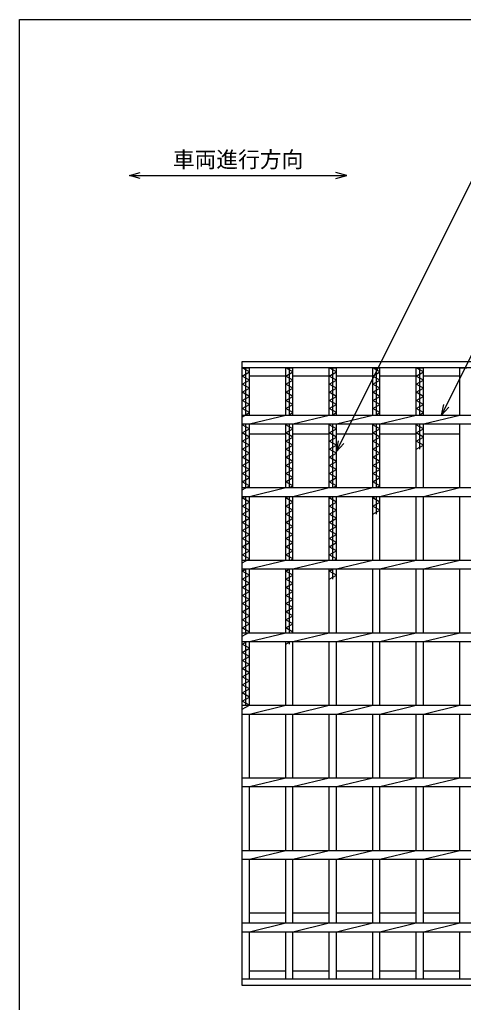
# Model space of a CAD drawing. Units: millimetres, scale not verified. Extents: x -910 to 866, y -641 to 527.
# Drawn here: x -864 to -558, y -150 to 527 of the extents above; entities that cross this region are included whole.
import ezdxf
from ezdxf.enums import TextEntityAlignment as Align

# ---------------------------------------------------------------- set-up
doc = ezdxf.new("R2010")
doc.units = ezdxf.units.MM
doc.header["$LTSCALE"] = 5
for name, color, linetype, lineweight in [('0_2', 150, 'Continuous', 25), ('16', 3, 'Continuous', 25), ('22', 4, 'Continuous', 25)]:
    doc.layers.add(name, color=color, linetype=linetype, lineweight=lineweight)
doc.styles.add('ベクトル', font='')
doc.styles.get('ベクトル').set_extended_font_data('ベクトル')

msp = doc.modelspace()

# ---------------------------------------------------------------- linework, layer by layer
at = {"layer": '0_2'}
for p, q in [((-864.5, -573.25), (-864.5, 526.75)), ((-864.5, 526.75), (865.5, 526.75))]:
    msp.add_line(p, q, dxfattribs=at)
at = {"layer": '0_2', "color": 4}
for p, q in [((-788.849, 419.359), (-781.349, 421.359)), ((-638.849, 419.359), (-646.349, 421.359)), ((-781.349, 417.359), (-788.849, 419.359)), ((-788.849, 419.359), (-638.849, 419.359)), ((-646.349, 417.359), (-638.849, 419.359))]:
    msp.add_line(p, q, dxfattribs=at)
at = {"layer": '16'}
for p, q in [((-711, 291.25), (-211, 291.25)), ((-711, 286.75), (-711, 291.25)), ((-211, 286.75), (-711, 286.75)), ((-711, -134.25), (-711, 286.75)), ((-711, 286.75), (-706, 286.75)), ((-706, 283.95), (-711, 286.75)), ((-708.5, 254.25), (-708.5, 286.75)), ((-706, 254.25), (-706, 286.75)), ((-681, 254.25), (-681, 286.75)), ((-681, 286.75), (-676, 286.75)), ((-676, 283.95), (-681, 286.75)), ((-678.5, 254.25), (-678.5, 286.75)), ((-676, 254.25), (-676, 286.75)), ((-651, 254.25), (-651, 286.75)), ((-651, 286.75), (-646, 286.75)), ((-646, 283.95), (-651, 286.75)), ((-648.5, 254.25), (-648.5, 286.75)), ((-646, 254.25), (-646, 286.75)), ((-621, 254.25), (-621, 286.75)), ((-621, 286.75), (-616, 286.75)), ((-616, 283.95), (-621, 286.75)), ((-618.5, 254.25), (-618.5, 286.75)), ((-616, 254.25), (-616, 286.75)), ((-591, 254.25), (-591, 286.75)), ((-591, 286.75), (-586, 286.75)), ((-586, 283.95), (-591, 286.75)), ((-588.5, 254.25), (-588.5, 286.75)), ((-586, 254.25), (-586, 286.75)), ((-561, 254.25), (-561, 286.75)), ((-561, 286.75), (-556, 286.75)), ((-711, 281.15), (-706, 283.95)), ((-706, 278.35), (-711, 281.15)), ((-711, 275.55), (-706, 278.35)), ((-706, 281.25), (-681, 281.25)), ((-681, 281.15), (-676, 283.95)), ((-676, 278.35), (-681, 281.15)), ((-681, 275.55), (-676, 278.35)), ((-676, 281.25), (-651, 281.25)), ((-651, 281.15), (-646, 283.95)), ((-646, 278.35), (-651, 281.15)), ((-651, 275.55), (-646, 278.35)), ((-646, 281.25), (-621, 281.25)), ((-621, 281.15), (-616, 283.95)), ((-616, 278.35), (-621, 281.15)), ((-621, 275.55), (-616, 278.35)), ((-616, 281.25), (-591, 281.25)), ((-591, 281.15), (-586, 283.95)), ((-586, 278.35), (-591, 281.15)), ((-591, 275.55), (-586, 278.35)), ((-586, 281.25), (-561, 281.25)), ((-706, 272.75), (-711, 275.55)), ((-711, 269.95), (-706, 272.75)), ((-676, 272.75), (-681, 275.55)), ((-681, 269.95), (-676, 272.75)), ((-646, 272.75), (-651, 275.55)), ((-651, 269.95), (-646, 272.75)), ((-616, 272.75), (-621, 275.55)), ((-621, 269.95), (-616, 272.75)), ((-586, 272.75), (-591, 275.55)), ((-591, 269.95), (-586, 272.75)), ((-706, 267.15), (-711, 269.95)), ((-711, 264.35), (-706, 267.15)), ((-706, 261.55), (-711, 264.35)), ((-676, 267.15), (-681, 269.95)), ((-681, 264.35), (-676, 267.15)), ((-676, 261.55), (-681, 264.35)), ((-646, 267.15), (-651, 269.95)), ((-651, 264.35), (-646, 267.15)), ((-646, 261.55), (-651, 264.35)), ((-616, 267.15), (-621, 269.95)), ((-621, 264.35), (-616, 267.15)), ((-616, 261.55), (-621, 264.35)), ((-586, 267.15), (-591, 269.95)), ((-591, 264.35), (-586, 267.15)), ((-586, 261.55), (-591, 264.35)), ((-711, 258.75), (-706, 261.55)), ((-706, 255.95), (-711, 258.75)), ((-681, 258.75), (-676, 261.55)), ((-676, 255.95), (-681, 258.75)), ((-651, 258.75), (-646, 261.55)), ((-646, 255.95), (-651, 258.75)), ((-621, 258.75), (-616, 261.55)), ((-616, 255.95), (-621, 258.75)), ((-591, 258.75), (-586, 261.55)), ((-586, 255.95), (-591, 258.75)), ((-711, 253.15), (-706, 255.95)), ((-711, 254.25), (-211, 254.25)), ((-711, 248.25), (-711, 254.25)), ((-706, 248.25), (-681, 254.25)), ((-679.036, 254.25), (-676, 255.95)), ((-676, 248.25), (-651, 254.25)), ((-649.036, 254.25), (-646, 255.95)), ((-646, 248.25), (-621, 254.25)), ((-619.036, 254.25), (-616, 255.95)), ((-616, 248.25), (-591, 254.25)), ((-589.036, 254.25), (-586, 255.95)), ((-586, 248.25), (-561, 254.25)), ((-711, 248.25), (-211, 248.25)), ((-711, 247.55), (-709.75, 248.25)), ((-706, 244.75), (-711, 247.55)), ((-711, 241.95), (-706, 244.75)), ((-708.5, 204.25), (-708.5, 248.25)), ((-706, 204.25), (-706, 248.25)), ((-681, 204.25), (-681, 248.25)), ((-681, 247.55), (-679.75, 248.25)), ((-676, 244.75), (-681, 247.55)), ((-681, 241.95), (-676, 244.75)), ((-678.5, 204.25), (-678.5, 248.25)), ((-676, 204.25), (-676, 248.25)), ((-651, 204.25), (-651, 248.25)), ((-651, 247.55), (-649.75, 248.25)), ((-646, 244.75), (-651, 247.55)), ((-651, 241.95), (-646, 244.75)), ((-648.5, 204.25), (-648.5, 248.25)), ((-646, 204.25), (-646, 248.25)), ((-621, 204.25), (-621, 248.25)), ((-621, 247.55), (-619.75, 248.25)), ((-616, 244.75), (-621, 247.55)), ((-621, 241.95), (-616, 244.75)), ((-618.5, 204.25), (-618.5, 248.25)), ((-616, 204.25), (-616, 248.25)), ((-591, 204.25), (-591, 248.25)), ((-591, 247.55), (-589.75, 248.25)), ((-586, 244.75), (-591, 247.55)), ((-591, 241.95), (-586, 244.75)), ((-588.5, 230.75), (-588.5, 248.25)), ((-586, 204.25), (-586, 248.25)), ((-561, 204.25), (-561, 248.25)), ((-706, 239.15), (-711, 241.95)), ((-711, 236.35), (-706, 239.15)), ((-706, 241.25), (-681, 241.25)), ((-676, 239.15), (-681, 241.95)), ((-681, 236.35), (-676, 239.15)), ((-676, 241.25), (-651, 241.25)), ((-646, 239.15), (-651, 241.95)), ((-651, 236.35), (-646, 239.15)), ((-646, 241.25), (-621, 241.25)), ((-616, 239.15), (-621, 241.95)), ((-621, 236.35), (-616, 239.15)), ((-616, 241.25), (-591, 241.25)), ((-586, 239.15), (-591, 241.95)), ((-591, 236.35), (-586, 239.15)), ((-586, 241.25), (-561, 241.25)), ((-706, 233.55), (-711, 236.35)), ((-711, 230.75), (-706, 233.55)), ((-706, 227.95), (-711, 230.75)), ((-676, 233.55), (-681, 236.35)), ((-681, 230.75), (-676, 233.55)), ((-676, 227.95), (-681, 230.75)), ((-646, 233.55), (-651, 236.35)), ((-651, 230.75), (-646, 233.55)), ((-646, 227.95), (-651, 230.75)), ((-616, 233.55), (-621, 236.35)), ((-621, 230.75), (-616, 233.55)), ((-616, 227.95), (-621, 230.75)), ((-586, 233.55), (-591, 236.35)), ((-591, 230.75), (-586, 233.55)), ((-711, 225.15), (-706, 227.95)), ((-706, 222.35), (-711, 225.15)), ((-681, 225.15), (-676, 227.95)), ((-676, 222.35), (-681, 225.15)), ((-651, 225.15), (-646, 227.95)), ((-646, 222.35), (-651, 225.15)), ((-621, 225.15), (-616, 227.95)), ((-616, 222.35), (-621, 225.15)), ((-711, 219.55), (-706, 222.35)), ((-706, 216.75), (-711, 219.55)), ((-711, 213.95), (-706, 216.75)), ((-681, 219.55), (-676, 222.35)), ((-676, 216.75), (-681, 219.55)), ((-681, 213.95), (-676, 216.75)), ((-651, 219.55), (-646, 222.35)), ((-646, 216.75), (-651, 219.55)), ((-651, 213.95), (-646, 216.75)), ((-621, 219.55), (-616, 222.35)), ((-616, 216.75), (-621, 219.55)), ((-621, 213.95), (-616, 216.75)), ((-706, 211.15), (-711, 213.95)), ((-711, 208.35), (-706, 211.15)), ((-676, 211.15), (-681, 213.95)), ((-681, 208.35), (-676, 211.15)), ((-646, 211.15), (-651, 213.95)), ((-651, 208.35), (-646, 211.15)), ((-616, 211.15), (-621, 213.95)), ((-621, 208.35), (-616, 211.15)), ((-706, 205.55), (-711, 208.35)), ((-711, 202.75), (-706, 205.55)), ((-711, 204.25), (-211, 204.25)), ((-711, 198.25), (-711, 204.25)), ((-706, 198.25), (-681, 204.25)), ((-676, 205.55), (-681, 208.35)), ((-678.321, 204.25), (-676, 205.55)), ((-676, 198.25), (-651, 204.25)), ((-646, 205.55), (-651, 208.35)), ((-648.321, 204.25), (-646, 205.55)), ((-646, 198.25), (-621, 204.25)), ((-616, 205.55), (-621, 208.35)), ((-618.321, 204.25), (-616, 205.55)), ((-616, 198.25), (-591, 204.25)), ((-586, 198.25), (-561, 204.25)), ((-711, 198.25), (-211, 198.25)), ((-711, 197.15), (-709.036, 198.25)), ((-706, 194.35), (-711, 197.15)), ((-708.5, 154.25), (-708.5, 198.25)), ((-706, 154.25), (-706, 198.25)), ((-681, 154.25), (-681, 198.25)), ((-681, 197.15), (-679.036, 198.25)), ((-676, 194.35), (-681, 197.15)), ((-678.5, 154.25), (-678.5, 198.25)), ((-676, 154.25), (-676, 198.25)), ((-651, 154.25), (-651, 198.25)), ((-651, 197.15), (-649.036, 198.25)), ((-646, 194.35), (-651, 197.15)), ((-648.5, 154.25), (-648.5, 198.25)), ((-646, 154.25), (-646, 198.25)), ((-621, 154.25), (-621, 198.25)), ((-621, 197.15), (-619.036, 198.25)), ((-616, 194.35), (-621, 197.15)), ((-618.5, 185.95), (-618.5, 198.25)), ((-616, 154.25), (-616, 198.25)), ((-591, 154.25), (-591, 198.25)), ((-586, 154.25), (-586, 198.25)), ((-561, 154.25), (-561, 198.25)), ((-711, 191.55), (-706, 194.35)), ((-706, 188.75), (-711, 191.55)), ((-681, 191.55), (-676, 194.35)), ((-676, 188.75), (-681, 191.55)), ((-651, 191.55), (-646, 194.35)), ((-646, 188.75), (-651, 191.55)), ((-621, 191.55), (-616, 194.35)), ((-616, 188.75), (-621, 191.55)), ((-711, 185.95), (-706, 188.75)), ((-706, 183.15), (-711, 185.95)), ((-711, 180.35), (-706, 183.15)), ((-681, 185.95), (-676, 188.75)), ((-676, 183.15), (-681, 185.95)), ((-681, 180.35), (-676, 183.15)), ((-651, 185.95), (-646, 188.75)), ((-646, 183.15), (-651, 185.95)), ((-651, 180.35), (-646, 183.15)), ((-621, 185.95), (-616, 188.75)), ((-706, 177.55), (-711, 180.35)), ((-711, 174.75), (-706, 177.55)), ((-676, 177.55), (-681, 180.35)), ((-681, 174.75), (-676, 177.55)), ((-646, 177.55), (-651, 180.35)), ((-651, 174.75), (-646, 177.55)), ((-706, 171.95), (-711, 174.75)), ((-711, 169.15), (-706, 171.95)), ((-676, 171.95), (-681, 174.75)), ((-681, 169.15), (-676, 171.95)), ((-646, 171.95), (-651, 174.75)), ((-651, 169.15), (-646, 171.95)), ((-706, 166.35), (-711, 169.15)), ((-711, 163.55), (-706, 166.35)), ((-706, 160.75), (-711, 163.55)), ((-676, 166.35), (-681, 169.15)), ((-681, 163.55), (-676, 166.35)), ((-676, 160.75), (-681, 163.55)), ((-646, 166.35), (-651, 169.15)), ((-651, 163.55), (-646, 166.35)), ((-646, 160.75), (-651, 163.55)), ((-711, 157.95), (-706, 160.75)), ((-706, 155.15), (-711, 157.95)), ((-681, 157.95), (-676, 160.75)), ((-676, 155.15), (-681, 157.95)), ((-651, 157.95), (-646, 160.75)), ((-646, 155.15), (-651, 157.95)), ((-711, 152.35), (-706, 155.15)), ((-711, 154.25), (-211, 154.25)), ((-711, 148.25), (-711, 154.25)), ((-706, 148.25), (-681, 154.25)), ((-677.607, 154.25), (-676, 155.15)), ((-676, 148.25), (-651, 154.25)), ((-647.607, 154.25), (-646, 155.15)), ((-646, 148.25), (-621, 154.25)), ((-616, 148.25), (-591, 154.25)), ((-586, 148.25), (-561, 154.25)), ((-711, 148.25), (-211, 148.25)), ((-711, 146.75), (-708.321, 148.25)), ((-706, 143.95), (-711, 146.75)), ((-711, 141.15), (-706, 143.95)), ((-708.5, 104.25), (-708.5, 148.25)), ((-706, 104.25), (-706, 148.25)), ((-681, 104.25), (-681, 148.25)), ((-681, 146.75), (-678.321, 148.25)), ((-676, 143.95), (-681, 146.75)), ((-681, 141.15), (-676, 143.95)), ((-678.5, 104.25), (-678.5, 148.25)), ((-676, 104.25), (-676, 148.25)), ((-651, 104.25), (-651, 148.25)), ((-651, 146.75), (-648.321, 148.25)), ((-646, 143.95), (-651, 146.75)), ((-651, 141.15), (-646, 143.95)), ((-648.5, 141.15), (-648.5, 148.25)), ((-646, 104.25), (-646, 148.25)), ((-621, 104.25), (-621, 148.25)), ((-616, 104.25), (-616, 148.25)), ((-591, 104.25), (-591, 148.25)), ((-586, 104.25), (-586, 148.25)), ((-561, 104.25), (-561, 148.25)), ((-706, 138.35), (-711, 141.15)), ((-711, 135.55), (-706, 138.35)), ((-706, 132.75), (-711, 135.55)), ((-676, 138.35), (-681, 141.15)), ((-681, 135.55), (-676, 138.35)), ((-676, 132.75), (-681, 135.55)), ((-711, 129.95), (-706, 132.75)), ((-706, 127.15), (-711, 129.95)), ((-681, 129.95), (-676, 132.75)), ((-676, 127.15), (-681, 129.95)), ((-711, 124.35), (-706, 127.15)), ((-706, 121.55), (-711, 124.35)), ((-681, 124.35), (-676, 127.15)), ((-676, 121.55), (-681, 124.35)), ((-711, 118.75), (-706, 121.55)), ((-706, 115.95), (-711, 118.75)), ((-711, 113.15), (-706, 115.95)), ((-681, 118.75), (-676, 121.55)), ((-676, 115.95), (-681, 118.75)), ((-681, 113.15), (-676, 115.95)), ((-706, 110.35), (-711, 113.15)), ((-711, 107.55), (-706, 110.35)), ((-676, 110.35), (-681, 113.15)), ((-681, 107.55), (-676, 110.35)), ((-706, 104.75), (-711, 107.55)), ((-711, 101.95), (-706, 104.75)), ((-711, 104.25), (-211, 104.25)), ((-711, 98.25), (-711, 104.25)), ((-706, 98.25), (-681, 104.25)), ((-676, 104.75), (-681, 107.55)), ((-676.893, 104.25), (-676, 104.75)), ((-676, 98.25), (-651, 104.25)), ((-646, 98.25), (-621, 104.25)), ((-616, 98.25), (-591, 104.25)), ((-586, 98.25), (-561, 104.25)), ((-711, 98.25), (-211, 98.25)), ((-711, 96.35), (-707.607, 98.25)), ((-706, 93.55), (-711, 96.35)), ((-708.5, 54.25), (-708.5, 98.25)), ((-706, 54.25), (-706, 98.25)), ((-681, 54.25), (-681, 98.25)), ((-681, 96.35), (-677.607, 98.25)), ((-678.5, 96.35), (-678.5, 98.25)), ((-676, 54.25), (-676, 98.25)), ((-651, 54.25), (-651, 98.25)), ((-646, 54.25), (-646, 98.25)), ((-621, 54.25), (-621, 98.25)), ((-616, 54.25), (-616, 98.25)), ((-591, 54.25), (-591, 98.25)), ((-586, 54.25), (-586, 98.25)), ((-561, 54.25), (-561, 98.25)), ((-711, 90.75), (-706, 93.55)), ((-706, 87.95), (-711, 90.75)), ((-711, 85.15), (-706, 87.95)), ((-706, 82.35), (-711, 85.15)), ((-711, 79.55), (-706, 82.35)), ((-706, 76.75), (-711, 79.55)), ((-711, 73.95), (-706, 76.75)), ((-706, 71.15), (-711, 73.95)), ((-711, 68.35), (-706, 71.15)), ((-706, 65.55), (-711, 68.35)), ((-711, 62.75), (-706, 65.55)), ((-706, 59.95), (-711, 62.75)), ((-711, 57.15), (-706, 59.95)), ((-706, 54.35), (-711, 57.15)), ((-711, 51.55), (-706, 54.35)), ((-711, 54.25), (-211, 54.25)), ((-711, 48.25), (-711, 54.25)), ((-706, 48.25), (-681, 54.25)), ((-676, 48.25), (-651, 54.25)), ((-646, 48.25), (-621, 54.25)), ((-616, 48.25), (-591, 54.25)), ((-586, 48.25), (-561, 54.25)), ((-711, 48.25), (-211, 48.25)), ((-706, 4.25), (-706, 48.25)), ((-681, 4.25), (-681, 48.25)), ((-676, 4.25), (-676, 48.25)), ((-651, 4.25), (-651, 48.25)), ((-646, 4.25), (-646, 48.25)), ((-621, 4.25), (-621, 48.25)), ((-616, 4.25), (-616, 48.25)), ((-591, 4.25), (-591, 48.25)), ((-586, 4.25), (-586, 48.25)), ((-561, 4.25), (-561, 48.25)), ((-711, 4.25), (-211, 4.25)), ((-711, -1.75), (-711, 4.25)), ((-706, -1.75), (-681, 4.25)), ((-676, -1.75), (-651, 4.25)), ((-646, -1.75), (-621, 4.25)), ((-616, -1.75), (-591, 4.25)), ((-586, -1.75), (-561, 4.25)), ((-711, -1.75), (-211, -1.75)), ((-706, -45.75), (-706, -1.75)), ((-681, -45.75), (-681, -1.75)), ((-676, -45.75), (-676, -1.75)), ((-651, -45.75), (-651, -1.75)), ((-646, -45.75), (-646, -1.75)), ((-621, -45.75), (-621, -1.75)), ((-616, -45.75), (-616, -1.75)), ((-591, -45.75), (-591, -1.75)), ((-586, -45.75), (-586, -1.75)), ((-561, -45.75), (-561, -1.75)), ((-711, -45.75), (-211, -45.75)), ((-711, -51.75), (-711, -45.75)), ((-706, -51.75), (-681, -45.75)), ((-676, -51.75), (-651, -45.75)), ((-646, -51.75), (-621, -45.75)), ((-616, -51.75), (-591, -45.75)), ((-586, -51.75), (-561, -45.75)), ((-711, -51.75), (-211, -51.75)), ((-706, -95.75), (-706, -51.75)), ((-681, -95.75), (-681, -51.75)), ((-676, -95.75), (-676, -51.75)), ((-651, -95.75), (-651, -51.75)), ((-646, -95.75), (-646, -51.75)), ((-621, -95.75), (-621, -51.75)), ((-616, -95.75), (-616, -51.75)), ((-591, -95.75), (-591, -51.75)), ((-586, -95.75), (-586, -51.75)), ((-561, -95.75), (-561, -51.75)), ((-706, -88.75), (-681, -88.75)), ((-676, -88.75), (-651, -88.75)), ((-646, -88.75), (-621, -88.75)), ((-616, -88.75), (-591, -88.75)), ((-586, -88.75), (-561, -88.75)), ((-711, -95.75), (-211, -95.75)), ((-711, -101.75), (-711, -95.75)), ((-706, -101.75), (-681, -95.75)), ((-676, -101.75), (-651, -95.75)), ((-646, -101.75), (-621, -95.75)), ((-616, -101.75), (-591, -95.75)), ((-586, -101.75), (-561, -95.75)), ((-711, -101.75), (-211, -101.75)), ((-706, -134.25), (-706, -101.75)), ((-681, -134.25), (-681, -101.75)), ((-676, -134.25), (-676, -101.75)), ((-651, -134.25), (-651, -101.75)), ((-646, -134.25), (-646, -101.75)), ((-621, -134.25), (-621, -101.75)), ((-616, -134.25), (-616, -101.75)), ((-591, -134.25), (-591, -101.75)), ((-586, -134.25), (-586, -101.75)), ((-561, -134.25), (-561, -101.75)), ((-711, -134.25), (-211, -134.25)), ((-711, -138.75), (-711, -134.25)), ((-711, -134.25), (-706, -134.25)), ((-706, -128.75), (-681, -128.75)), ((-681, -134.25), (-676, -134.25)), ((-676, -128.75), (-651, -128.75)), ((-651, -134.25), (-646, -134.25)), ((-646, -128.75), (-621, -128.75)), ((-621, -134.25), (-616, -134.25)), ((-616, -128.75), (-591, -128.75)), ((-591, -134.25), (-586, -134.25)), ((-586, -128.75), (-561, -128.75)), ((-561, -134.25), (-556, -134.25)), ((-211, -138.75), (-711, -138.75))]:
    msp.add_line(p, q, dxfattribs=at)
at = {"layer": '22'}
for p, q in [((-646, 229.25), (-543.75, 433.75)), ((-573.5, 254.25), (-494.75, 411.75)), ((-573.5, 254.25), (-572, 261.55)), ((-573.5, 254.25), (-568.5, 259.75)), ((-646, 229.25), (-644.5, 236.55)), ((-646, 229.25), (-641, 234.75))]:
    msp.add_line(p, q, dxfattribs=at)

# ---------------------------------------------------------------- texts
at = {"layer": '0_2', "color": 2, "style": 'ベクトル'}
msp.add_text('車両進行方向', height=11, dxfattribs=at).set_placement((-758.849, 430.359), align=Align.MIDDLE_LEFT)

doc.saveas('drawing.dxf')
